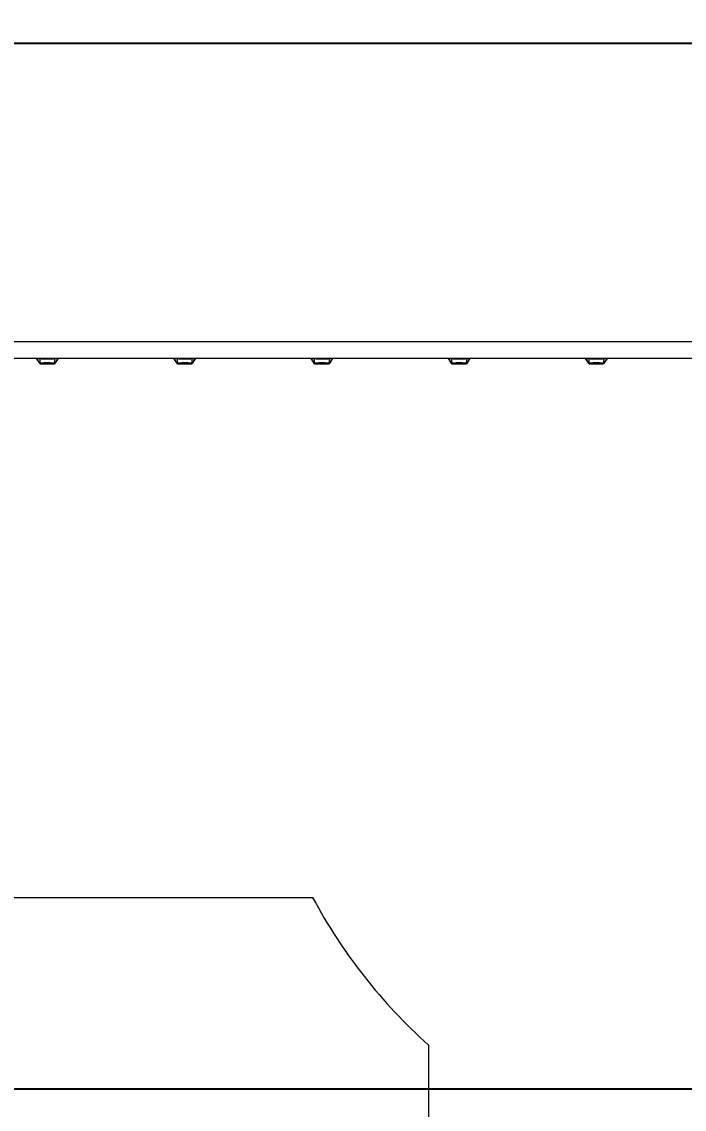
# Model space of a CAD drawing. Extents: x -5389 to 3365, y -5046 to 3378.
# Drawn here: x -2431 to -597, y -2503 to 509 of the extents above; entities that cross this region are included whole.
import ezdxf

# ---------------------------------------------------------------- set-up
doc = ezdxf.new("R2010")
doc.units = 0
doc.header["$LTSCALE"] = 5
doc.header["$PDMODE"] = 33
doc.header["$PDSIZE"] = 20
doc.layers.get('Defpoints').update_dxf_attribs({"linetype": 'CONTINUOUS'})
for name, color, linetype in [('Lg_area', 4, 'CONTINUOUS'), ('Lg_dim', 7, 'CONTINUOUS'), ('Lg_prod', 40, 'CONTINUOUS')]:
    doc.layers.add(name, color=color, linetype=linetype)
doc.styles.add('LG1', font='arial.ttf', dxfattribs={"height": 185})
doc.styles.get("Standard").update_dxf_attribs({"font": 'SIMPLEX'})
doc.dimstyles.new('LG_DIM', dxfattribs={"dimtxt": 2.5, "dimasz": 2.5, "dimexe": 1.25, "dimexo": 0.625, "dimtad": 1, "dimdec": 4, "dimdsep": 46, "dimlunit": 6, "dimtxsty": 'STANDARD', "dimcen": 2.5, "dimadec": 0, "dimazin": 0, "dimtfac": 1, "dimtdec": 4, "dimtmove": 0, "dimatfit": 3, "dimfxl": 1, "dimtolj": 1, "dimtzin": 0, "dimarcsym": 0})

# ---------------------------------------------------------------- blocks, each defined once
blk = doc.blocks.new('*D5')
at = {"layer": 'Defpoints', "color": 0, "transparency": 16777216}
for p in [(-4252.5, -415.2), (2090.5, -400), (-4252.5, -4924.6)]:
    blk.add_point(p, dxfattribs=at)
at = {"layer": 'Lg_dim', "color": 0, "lineweight": -2, "transparency": 16777216}
for p, q in [((-4252.5, -416.2), (-4252.5, -4974.6)), ((2090.5, -401), (2090.5, -4974.6)), ((-4132.5, -4924.6), (-1540.5, -4924.6)), ((1970.5, -4924.6), (-887.7, -4924.6))]:
    blk.add_line(p, q, dxfattribs=at)
at = {"layer": 'Lg_dim', "color": 0, "transparency": 16777216}
for points in [[(-4132.5, -4904.6), (-4132.5, -4944.6), (-4252.5, -4924.6)], [(1970.5, -4904.6), (1970.5, -4944.6), (2090.5, -4924.6)]]:
    blk.add_solid(points, dxfattribs=at)
at = {"layer": 'Lg_dim', "color": 4, "transparency": 16777216, "insert": (-1214.1, -4924.6), "char_height": 185, "attachment_point": 5, "style": 'LG1'}
blk.add_mtext('\\A1;6340', dxfattribs=at)
blk = doc.blocks.new('*D6')
at = {"layer": 'Defpoints', "color": 0, "transparency": 16777216}
for p in [(-5109.2, 448.8), (-448.8, 448.8), (-286.8, -2447.3)]:
    blk.add_point(p, dxfattribs=at)
at = {"layer": 'Lg_dim', "color": 0, "lineweight": -2, "transparency": 16777216}
for p, q in [((-449.8, 448.8), (-5159.2, 448.8)), ((-5109.2, 328.8), (-5109.2, -854.8)), ((-5109.2, -2327.3), (-5109.2, -1143.7)), ((-287.8, -2447.3), (-5159.2, -2447.3))]:
    blk.add_line(p, q, dxfattribs=at)
at = {"layer": 'Lg_dim', "color": 0, "transparency": 16777216}
for points in [[(-5129.2, 328.8), (-5089.2, 328.8), (-5109.2, 448.8)], [(-5129.2, -2327.3), (-5089.2, -2327.3), (-5109.2, -2447.3)]]:
    blk.add_solid(points, dxfattribs=at)
at = {"layer": 'Lg_dim', "color": 4, "transparency": 16777216, "insert": (-5109.2, -999.3), "char_height": 185, "attachment_point": 5, "style": 'LG1'}
blk.add_mtext('\\A1;2900', dxfattribs=at)
blk = doc.blocks.new('*D7')
at = {"layer": 'Defpoints', "color": 0, "transparency": 16777216}
for p in [(1178.9, 2224.3), (1178.9, 305), (-2849.3, -381)]:
    blk.add_point(p, dxfattribs=at)
at = {"layer": 'Lg_dim', "color": 0, "lineweight": -2, "transparency": 16777216}
for p, q in [((-2849.3, -380), (-2849.3, 2274.3)), ((1178.9, 306), (1178.9, 2274.3)), ((-2729.3, 2224.3), (-1164.8, 2224.3)), ((1058.9, 2224.3), (-505.6, 2224.3))]:
    blk.add_line(p, q, dxfattribs=at)
at = {"layer": 'Lg_dim', "color": 0, "transparency": 16777216}
for points in [[(-2729.3, 2244.3), (-2729.3, 2204.3), (-2849.3, 2224.3)], [(1058.9, 2244.3), (1058.9, 2204.3), (1178.9, 2224.3)]]:
    blk.add_solid(points, dxfattribs=at)
at = {"layer": 'Lg_dim', "color": 4, "transparency": 16777216, "insert": (-835.2, 2224.3), "char_height": 185, "attachment_point": 5, "style": 'LG1'}
blk.add_mtext('\\A1;4030', dxfattribs=at)

msp = doc.modelspace()

# ---------------------------------------------------------------- linework, layer by layer
at = {"layer": 'Lg_area', "linetype": 'Continuous', "lineweight": 0}
for p, q in [((-2751.5, -1916.2), (-1625.4, -1916.2)), ((-1304.8, -2325), (-1304.8, -3330.4))]:
    msp.add_line(p, q, dxfattribs=at)
msp.add_arc((-302.7, -1209.1), 1499.9, 208.1265, 228.0742, dxfattribs=at)
at = {"layer": 'Lg_prod', "linetype": 'Continuous', "lineweight": 0}
for p, q in [((-448, -377.5), (-2752, -377.5)), ((-2752, -422.5), (-448, -422.5)), ((-2389.8, -423), (-2390.1, -422.5)), ((-2380, -438), (-2389.8, -423)), ((-2389.7, -423.1), (-2389.8, -423)), ((-2389.8, -423), (-2330.2, -423)), ((-2380, -437.5), (-2389.7, -423.1)), ((-2380, -423.3), (-2389.7, -423.1)), ((-2380, -437.5), (-2380, -423.3)), ((-2379.6, -423.4), (-2380, -423.3)), ((-2379.6, -437.1), (-2380, -437.5)), ((-2380, -438), (-2380, -437.5)), ((-2380, -437.5), (-2380, -437.5)), ((-2380, -438), (-2340, -438)), ((-2340, -423.3), (-2340.4, -423.4)), ((-2340.4, -437.1), (-2340, -437.5)), ((-2330.2, -423), (-2340, -438)), ((-2330.3, -423.1), (-2340, -437.5)), ((-2330.3, -423.1), (-2340, -423.3)), ((-2340, -423.3), (-2340, -437.5)), ((-2340, -437.5), (-2340, -437.5)), ((-2340, -437.5), (-2340, -438)), ((-2330.2, -423), (-2330.3, -423.1)), ((-2329.9, -422.5), (-2330.2, -423)), ((-2009.8, -423), (-2010.1, -422.5)), ((-2000, -438), (-2009.8, -423)), ((-2009.7, -423.1), (-2009.8, -423)), ((-2009.8, -423), (-1950.2, -423)), ((-2000, -437.5), (-2009.7, -423.1)), ((-2000, -423.3), (-2009.7, -423.1)), ((-2000, -437.5), (-2000, -423.3)), ((-1999.6, -423.4), (-2000, -423.3)), ((-1999.6, -437.1), (-2000, -437.5)), ((-2000, -438), (-2000, -437.5)), ((-2000, -437.5), (-2000, -437.5)), ((-2000, -438), (-1960, -438)), ((-1960, -423.3), (-1960.4, -423.4)), ((-1960.4, -437.1), (-1960, -437.5)), ((-1950.2, -423), (-1960, -438)), ((-1950.3, -423.1), (-1960, -437.5)), ((-1950.3, -423.1), (-1960, -423.3)), ((-1960, -423.3), (-1960, -437.5)), ((-1960, -437.5), (-1960, -437.5)), ((-1960, -437.5), (-1960, -438)), ((-1950.2, -423), (-1950.3, -423.1)), ((-1949.9, -422.5), (-1950.2, -423)), ((-1629.8, -423), (-1630.1, -422.5)), ((-1620, -438), (-1629.8, -423)), ((-1629.7, -423.1), (-1629.8, -423)), ((-1629.8, -423), (-1570.2, -423)), ((-1620, -437.5), (-1629.7, -423.1)), ((-1620, -423.3), (-1629.7, -423.1)), ((-1620, -437.5), (-1620, -423.3)), ((-1619.6, -423.4), (-1620, -423.3)), ((-1619.6, -437.1), (-1620, -437.5)), ((-1620, -438), (-1620, -437.5)), ((-1620, -437.5), (-1620, -437.5)), ((-1620, -438), (-1580, -438)), ((-1580, -423.3), (-1580.4, -423.4)), ((-1580.4, -437.1), (-1580, -437.5)), ((-1570.2, -423), (-1580, -438)), ((-1570.3, -423.1), (-1580, -437.5)), ((-1570.3, -423.1), (-1580, -423.3)), ((-1580, -423.3), (-1580, -437.5)), ((-1580, -437.5), (-1580, -437.5)), ((-1580, -437.5), (-1580, -438)), ((-1570.2, -423), (-1570.3, -423.1)), ((-1569.9, -422.5), (-1570.2, -423)), ((-1249.8, -423), (-1250.1, -422.5)), ((-1240, -438), (-1249.8, -423)), ((-1249.7, -423.1), (-1249.8, -423)), ((-1249.8, -423), (-1190.2, -423)), ((-1240, -437.5), (-1249.7, -423.1)), ((-1240, -423.3), (-1249.7, -423.1)), ((-1240, -437.5), (-1240, -423.3)), ((-1239.6, -423.4), (-1240, -423.3)), ((-1239.6, -437.1), (-1240, -437.5)), ((-1240, -438), (-1240, -437.5)), ((-1240, -437.5), (-1240, -437.5)), ((-1240, -438), (-1200, -438)), ((-1200, -423.3), (-1200.4, -423.4)), ((-1200.4, -437.1), (-1200, -437.5)), ((-1190.2, -423), (-1200, -438)), ((-1190.3, -423.1), (-1200, -437.5)), ((-1190.3, -423.1), (-1200, -423.3)), ((-1200, -423.3), (-1200, -437.5)), ((-1200, -437.5), (-1200, -437.5)), ((-1200, -437.5), (-1200, -438)), ((-1190.2, -423), (-1190.3, -423.1)), ((-1189.9, -422.5), (-1190.2, -423)), ((-869.8, -423), (-870.1, -422.5)), ((-860, -438), (-869.8, -423)), ((-869.7, -423.1), (-869.8, -423)), ((-869.8, -423), (-810.2, -423)), ((-860, -437.5), (-869.7, -423.1)), ((-860, -423.3), (-869.7, -423.1)), ((-860, -437.5), (-860, -423.3)), ((-859.6, -423.4), (-860, -423.3)), ((-859.6, -437.1), (-860, -437.5)), ((-860, -438), (-860, -437.5)), ((-860, -437.5), (-860, -437.5)), ((-860, -438), (-820, -438)), ((-820, -423.3), (-820.4, -423.4)), ((-820.4, -437.1), (-820, -437.5)), ((-810.2, -423), (-820, -438)), ((-810.3, -423.1), (-820, -437.5)), ((-810.3, -423.1), (-820, -423.3)), ((-820, -423.3), (-820, -437.5)), ((-820, -437.5), (-820, -437.5)), ((-820, -437.5), (-820, -438)), ((-810.2, -423), (-810.3, -423.1)), ((-809.9, -422.5), (-810.2, -423))]:
    msp.add_line(p, q, dxfattribs=at)
for centre, radius, start, end in [((-2360, -407), 16, 255.7791, 270), ((-2360, -407), 15.5, 269.27, 270), ((-2360, -407), 15.5, 270, 270.73), ((-2360, -407), 16, 270, 284.2209), ((-1980, -407), 16, 255.7791, 270), ((-1980, -407), 15.5, 269.27, 270), ((-1980, -407), 15.5, 270, 270.73), ((-1980, -407), 16, 270, 284.2209), ((-1600, -407), 16, 255.7791, 270), ((-1600, -407), 15.5, 269.27, 270), ((-1600, -407), 15.5, 270, 270.73), ((-1600, -407), 16, 270, 284.2209), ((-1220, -407), 16, 255.7791, 270), ((-1220, -407), 15.5, 269.27, 270), ((-1220, -407), 15.5, 270, 270.73), ((-1220, -407), 16, 270, 284.2209), ((-840, -407), 16, 255.7791, 270), ((-840, -407), 15.5, 269.27, 270), ((-840, -407), 15.5, 270, 270.73), ((-840, -407), 16, 270, 284.2209)]:
    msp.add_arc(centre, radius, start, end, dxfattribs=at)
for points, knots in [([(-2379.6, -423.4), (-2379.5, -423.5), (-2379.3, -423.5), (-2378.8, -423.6), (-2378.5, -423.6), (-2377.8, -423.7), (-2377.3, -423.7), (-2376.4, -423.8), (-2375.8, -423.9), (-2374.5, -423.9), (-2373.8, -424), (-2372.5, -424), (-2372.1, -424), (-2371.1, -424.1), (-2370.6, -424.1), (-2369.4, -424.1), (-2368.8, -424.1), (-2367.8, -424.1), (-2367.4, -424.2), (-2366.7, -424.2), (-2366.3, -424.2), (-2365.4, -424.2), (-2365, -424.2), (-2364.1, -424.2), (-2363.6, -424.2), (-2362.7, -424.2), (-2362.1, -424.2), (-2361.3, -424.2), (-2361.1, -424.2), (-2360.5, -424.2), (-2360.3, -424.2), (-2360, -424.2)], [0.01047501, 0.01047501, 0.01047501, 0.01047501, 0.01693541, 0.01693541, 0.02339581, 0.02339581, 0.02985621, 0.02985621, 0.03631661, 0.03631661, 0.04277702, 0.04277702, 0.04600722, 0.04600722, 0.04923742, 0.04923742, 0.05246762, 0.05246762, 0.05408272, 0.05408272, 0.05569782, 0.05569782, 0.05731292, 0.05731292, 0.05892802, 0.05892802, 0.06054312, 0.06054312, 0.06135067, 0.06135067, 0.06215822, 0.06215822, 0.06215822, 0.06215822]), ([(-2360, -435.6), (-2360.5, -435.6), (-2361.1, -435.6), (-2361.9, -435.6), (-2362.1, -435.6), (-2362.7, -435.6), (-2362.9, -435.6), (-2363.6, -435.6), (-2364.1, -435.6), (-2364.8, -435.6), (-2365, -435.6), (-2365.5, -435.6), (-2365.7, -435.6), (-2366.7, -435.7), (-2367.4, -435.7), (-2368.5, -435.7), (-2368.8, -435.8), (-2369.4, -435.8), (-2369.7, -435.8), (-2370.6, -435.8), (-2371.1, -435.9), (-2372.1, -435.9), (-2372.5, -436), (-2373.4, -436), (-2373.8, -436.1), (-2374.5, -436.2), (-2374.8, -436.2), (-2375.8, -436.3), (-2376.4, -436.4), (-2377.3, -436.5), (-2377.8, -436.6), (-2378.8, -436.8), (-2379.3, -437), (-2379.6, -437.1)], [0.06175443, 0.06175443, 0.06175443, 0.06175443, 0.06334678, 0.06334678, 0.06414295, 0.06414295, 0.06493913, 0.06493913, 0.06653147, 0.06653147, 0.06732765, 0.06732765, 0.06812382, 0.06812382, 0.07130852, 0.07130852, 0.07290086, 0.07290086, 0.07449321, 0.07449321, 0.0776779, 0.0776779, 0.0808626, 0.0808626, 0.08404729, 0.08404729, 0.08723199, 0.08723199, 0.09360138, 0.09360138, 0.09997077, 0.09997077, 0.11270954, 0.11270954, 0.11270954, 0.11270954]), ([(-2360, -424.2), (-2359.7, -424.2), (-2359.5, -424.2), (-2358.9, -424.2), (-2358.6, -424.2), (-2357.8, -424.2), (-2357.3, -424.2), (-2356.6, -424.2), (-2356.3, -424.2), (-2355.9, -424.2), (-2355.6, -424.2), (-2354.9, -424.2), (-2354.5, -424.2), (-2353.7, -424.2), (-2353.3, -424.2), (-2352.5, -424.2), (-2352.2, -424.1), (-2351.2, -424.1), (-2350.5, -424.1), (-2349.4, -424.1), (-2348.9, -424.1), (-2347.9, -424), (-2347.4, -424), (-2346.2, -424), (-2345.4, -423.9), (-2344.2, -423.9), (-2343.6, -423.8), (-2342.9, -423.8), (-2342.7, -423.7), (-2342.2, -423.7), (-2342.1, -423.7), (-2341.2, -423.6), (-2340.7, -423.5), (-2340.4, -423.4)], [0.06215822, 0.06215822, 0.06215822, 0.06215822, 0.0629713, 0.0629713, 0.06378437, 0.06378437, 0.06541052, 0.06541052, 0.0662236, 0.0662236, 0.06703667, 0.06703667, 0.06866282, 0.06866282, 0.07028897, 0.07028897, 0.07191512, 0.07191512, 0.07516742, 0.07516742, 0.07841972, 0.07841972, 0.08167202, 0.08167202, 0.08817662, 0.08817662, 0.09468122, 0.09468122, 0.09793352, 0.09793352, 0.10118582, 0.10118582, 0.11419502, 0.11419502, 0.11419502, 0.11419502]), ([(-2340.4, -437.1), (-2340.7, -437), (-2341.2, -436.8), (-2342.2, -436.6), (-2342.6, -436.5), (-2343.4, -436.4), (-2343.6, -436.4), (-2344.2, -436.3), (-2344.5, -436.3), (-2345.4, -436.2), (-2346.2, -436.1), (-2347.4, -436), (-2347.9, -435.9), (-2348.8, -435.9), (-2349.4, -435.8), (-2350.2, -435.8), (-2350.5, -435.8), (-2351.1, -435.8), (-2351.5, -435.7), (-2352.5, -435.7), (-2353.2, -435.7), (-2354.5, -435.6), (-2354.9, -435.6), (-2355.8, -435.6), (-2356.3, -435.6), (-2357.1, -435.6), (-2357.3, -435.6), (-2357.8, -435.6), (-2358.1, -435.6), (-2358.6, -435.6), (-2358.9, -435.6), (-2359.4, -435.6), (-2359.7, -435.6), (-2360, -435.6)], [0.01043898, 0.01043898, 0.01043898, 0.01043898, 0.02326784, 0.02326784, 0.02968227, 0.02968227, 0.03288949, 0.03288949, 0.03609671, 0.03609671, 0.04251114, 0.04251114, 0.04571835, 0.04571835, 0.04892557, 0.04892557, 0.05052918, 0.05052918, 0.05213278, 0.05213278, 0.05534, 0.05534, 0.05694361, 0.05694361, 0.05854722, 0.05854722, 0.05934902, 0.05934902, 0.06015082, 0.06015082, 0.06095263, 0.06095263, 0.06175443, 0.06175443, 0.06175443, 0.06175443]), ([(-1999.6, -423.4), (-1999.5, -423.5), (-1999.3, -423.5), (-1998.8, -423.6), (-1998.5, -423.6), (-1997.8, -423.7), (-1997.3, -423.7), (-1996.4, -423.8), (-1995.8, -423.9), (-1994.5, -423.9), (-1993.8, -424), (-1992.5, -424), (-1992.1, -424), (-1991.1, -424.1), (-1990.6, -424.1), (-1989.4, -424.1), (-1988.8, -424.1), (-1987.8, -424.1), (-1987.4, -424.2), (-1986.7, -424.2), (-1986.3, -424.2), (-1985.4, -424.2), (-1985, -424.2), (-1984.1, -424.2), (-1983.6, -424.2), (-1982.7, -424.2), (-1982.1, -424.2), (-1981.3, -424.2), (-1981.1, -424.2), (-1980.5, -424.2), (-1980.3, -424.2), (-1980, -424.2)], [0.01047501, 0.01047501, 0.01047501, 0.01047501, 0.01693541, 0.01693541, 0.02339581, 0.02339581, 0.02985621, 0.02985621, 0.03631661, 0.03631661, 0.04277702, 0.04277702, 0.04600722, 0.04600722, 0.04923742, 0.04923742, 0.05246762, 0.05246762, 0.05408272, 0.05408272, 0.05569782, 0.05569782, 0.05731292, 0.05731292, 0.05892802, 0.05892802, 0.06054312, 0.06054312, 0.06135067, 0.06135067, 0.06215822, 0.06215822, 0.06215822, 0.06215822]), ([(-1980, -435.6), (-1980.5, -435.6), (-1981.1, -435.6), (-1981.9, -435.6), (-1982.1, -435.6), (-1982.7, -435.6), (-1982.9, -435.6), (-1983.6, -435.6), (-1984.1, -435.6), (-1984.8, -435.6), (-1985, -435.6), (-1985.5, -435.6), (-1985.7, -435.6), (-1986.7, -435.7), (-1987.4, -435.7), (-1988.5, -435.7), (-1988.8, -435.8), (-1989.4, -435.8), (-1989.7, -435.8), (-1990.6, -435.8), (-1991.1, -435.9), (-1992.1, -435.9), (-1992.5, -436), (-1993.4, -436), (-1993.8, -436.1), (-1994.5, -436.2), (-1994.8, -436.2), (-1995.8, -436.3), (-1996.4, -436.4), (-1997.3, -436.5), (-1997.8, -436.6), (-1998.8, -436.8), (-1999.3, -437), (-1999.6, -437.1)], [0.06175443, 0.06175443, 0.06175443, 0.06175443, 0.06334678, 0.06334678, 0.06414295, 0.06414295, 0.06493913, 0.06493913, 0.06653147, 0.06653147, 0.06732765, 0.06732765, 0.06812382, 0.06812382, 0.07130852, 0.07130852, 0.07290086, 0.07290086, 0.07449321, 0.07449321, 0.0776779, 0.0776779, 0.0808626, 0.0808626, 0.08404729, 0.08404729, 0.08723199, 0.08723199, 0.09360138, 0.09360138, 0.09997077, 0.09997077, 0.11270954, 0.11270954, 0.11270954, 0.11270954]), ([(-1980, -424.2), (-1979.7, -424.2), (-1979.5, -424.2), (-1978.9, -424.2), (-1978.6, -424.2), (-1977.8, -424.2), (-1977.3, -424.2), (-1976.6, -424.2), (-1976.3, -424.2), (-1975.9, -424.2), (-1975.6, -424.2), (-1974.9, -424.2), (-1974.5, -424.2), (-1973.7, -424.2), (-1973.3, -424.2), (-1972.5, -424.2), (-1972.2, -424.1), (-1971.2, -424.1), (-1970.5, -424.1), (-1969.4, -424.1), (-1968.9, -424.1), (-1967.9, -424), (-1967.4, -424), (-1966.2, -424), (-1965.4, -423.9), (-1964.2, -423.9), (-1963.6, -423.8), (-1962.9, -423.8), (-1962.7, -423.7), (-1962.2, -423.7), (-1962.1, -423.7), (-1961.2, -423.6), (-1960.7, -423.5), (-1960.4, -423.4)], [0.06215822, 0.06215822, 0.06215822, 0.06215822, 0.0629713, 0.0629713, 0.06378437, 0.06378437, 0.06541052, 0.06541052, 0.0662236, 0.0662236, 0.06703667, 0.06703667, 0.06866282, 0.06866282, 0.07028897, 0.07028897, 0.07191512, 0.07191512, 0.07516742, 0.07516742, 0.07841972, 0.07841972, 0.08167202, 0.08167202, 0.08817662, 0.08817662, 0.09468122, 0.09468122, 0.09793352, 0.09793352, 0.10118582, 0.10118582, 0.11419502, 0.11419502, 0.11419502, 0.11419502]), ([(-1960.4, -437.1), (-1960.7, -437), (-1961.2, -436.8), (-1962.2, -436.6), (-1962.6, -436.5), (-1963.4, -436.4), (-1963.6, -436.4), (-1964.2, -436.3), (-1964.5, -436.3), (-1965.4, -436.2), (-1966.2, -436.1), (-1967.4, -436), (-1967.9, -435.9), (-1968.8, -435.9), (-1969.4, -435.8), (-1970.2, -435.8), (-1970.5, -435.8), (-1971.1, -435.8), (-1971.5, -435.7), (-1972.5, -435.7), (-1973.2, -435.7), (-1974.5, -435.6), (-1974.9, -435.6), (-1975.8, -435.6), (-1976.3, -435.6), (-1977.1, -435.6), (-1977.3, -435.6), (-1977.8, -435.6), (-1978.1, -435.6), (-1978.6, -435.6), (-1978.9, -435.6), (-1979.4, -435.6), (-1979.7, -435.6), (-1980, -435.6)], [0.01043898, 0.01043898, 0.01043898, 0.01043898, 0.02326784, 0.02326784, 0.02968227, 0.02968227, 0.03288949, 0.03288949, 0.03609671, 0.03609671, 0.04251114, 0.04251114, 0.04571835, 0.04571835, 0.04892557, 0.04892557, 0.05052918, 0.05052918, 0.05213278, 0.05213278, 0.05534, 0.05534, 0.05694361, 0.05694361, 0.05854722, 0.05854722, 0.05934902, 0.05934902, 0.06015082, 0.06015082, 0.06095263, 0.06095263, 0.06175443, 0.06175443, 0.06175443, 0.06175443]), ([(-1619.6, -423.4), (-1619.5, -423.5), (-1619.3, -423.5), (-1618.8, -423.6), (-1618.5, -423.6), (-1617.8, -423.7), (-1617.3, -423.7), (-1616.4, -423.8), (-1615.8, -423.9), (-1614.5, -423.9), (-1613.8, -424), (-1612.5, -424), (-1612.1, -424), (-1611.1, -424.1), (-1610.6, -424.1), (-1609.4, -424.1), (-1608.8, -424.1), (-1607.8, -424.1), (-1607.4, -424.2), (-1606.7, -424.2), (-1606.3, -424.2), (-1605.4, -424.2), (-1605, -424.2), (-1604.1, -424.2), (-1603.6, -424.2), (-1602.7, -424.2), (-1602.1, -424.2), (-1601.3, -424.2), (-1601.1, -424.2), (-1600.5, -424.2), (-1600.3, -424.2), (-1600, -424.2)], [0.01047501, 0.01047501, 0.01047501, 0.01047501, 0.01693541, 0.01693541, 0.02339581, 0.02339581, 0.02985621, 0.02985621, 0.03631661, 0.03631661, 0.04277702, 0.04277702, 0.04600722, 0.04600722, 0.04923742, 0.04923742, 0.05246762, 0.05246762, 0.05408272, 0.05408272, 0.05569782, 0.05569782, 0.05731292, 0.05731292, 0.05892802, 0.05892802, 0.06054312, 0.06054312, 0.06135067, 0.06135067, 0.06215822, 0.06215822, 0.06215822, 0.06215822]), ([(-1600, -435.6), (-1600.5, -435.6), (-1601.1, -435.6), (-1601.9, -435.6), (-1602.1, -435.6), (-1602.7, -435.6), (-1602.9, -435.6), (-1603.6, -435.6), (-1604.1, -435.6), (-1604.8, -435.6), (-1605, -435.6), (-1605.5, -435.6), (-1605.7, -435.6), (-1606.7, -435.7), (-1607.4, -435.7), (-1608.5, -435.7), (-1608.8, -435.8), (-1609.4, -435.8), (-1609.7, -435.8), (-1610.6, -435.8), (-1611.1, -435.9), (-1612.1, -435.9), (-1612.5, -436), (-1613.4, -436), (-1613.8, -436.1), (-1614.5, -436.2), (-1614.8, -436.2), (-1615.8, -436.3), (-1616.4, -436.4), (-1617.3, -436.5), (-1617.8, -436.6), (-1618.8, -436.8), (-1619.3, -437), (-1619.6, -437.1)], [0.06175443, 0.06175443, 0.06175443, 0.06175443, 0.06334678, 0.06334678, 0.06414295, 0.06414295, 0.06493913, 0.06493913, 0.06653147, 0.06653147, 0.06732765, 0.06732765, 0.06812382, 0.06812382, 0.07130852, 0.07130852, 0.07290086, 0.07290086, 0.07449321, 0.07449321, 0.0776779, 0.0776779, 0.0808626, 0.0808626, 0.08404729, 0.08404729, 0.08723199, 0.08723199, 0.09360138, 0.09360138, 0.09997077, 0.09997077, 0.11270954, 0.11270954, 0.11270954, 0.11270954]), ([(-1600, -424.2), (-1599.7, -424.2), (-1599.5, -424.2), (-1598.9, -424.2), (-1598.6, -424.2), (-1597.8, -424.2), (-1597.3, -424.2), (-1596.6, -424.2), (-1596.3, -424.2), (-1595.9, -424.2), (-1595.6, -424.2), (-1594.9, -424.2), (-1594.5, -424.2), (-1593.7, -424.2), (-1593.3, -424.2), (-1592.5, -424.2), (-1592.2, -424.1), (-1591.2, -424.1), (-1590.5, -424.1), (-1589.4, -424.1), (-1588.9, -424.1), (-1587.9, -424), (-1587.4, -424), (-1586.2, -424), (-1585.4, -423.9), (-1584.2, -423.9), (-1583.6, -423.8), (-1582.9, -423.8), (-1582.7, -423.7), (-1582.2, -423.7), (-1582.1, -423.7), (-1581.2, -423.6), (-1580.7, -423.5), (-1580.4, -423.4)], [0.06215822, 0.06215822, 0.06215822, 0.06215822, 0.0629713, 0.0629713, 0.06378437, 0.06378437, 0.06541052, 0.06541052, 0.0662236, 0.0662236, 0.06703667, 0.06703667, 0.06866282, 0.06866282, 0.07028897, 0.07028897, 0.07191512, 0.07191512, 0.07516742, 0.07516742, 0.07841972, 0.07841972, 0.08167202, 0.08167202, 0.08817662, 0.08817662, 0.09468122, 0.09468122, 0.09793352, 0.09793352, 0.10118582, 0.10118582, 0.11419502, 0.11419502, 0.11419502, 0.11419502]), ([(-1580.4, -437.1), (-1580.7, -437), (-1581.2, -436.8), (-1582.2, -436.6), (-1582.6, -436.5), (-1583.4, -436.4), (-1583.6, -436.4), (-1584.2, -436.3), (-1584.5, -436.3), (-1585.4, -436.2), (-1586.2, -436.1), (-1587.4, -436), (-1587.9, -435.9), (-1588.8, -435.9), (-1589.4, -435.8), (-1590.2, -435.8), (-1590.5, -435.8), (-1591.1, -435.8), (-1591.5, -435.7), (-1592.5, -435.7), (-1593.2, -435.7), (-1594.5, -435.6), (-1594.9, -435.6), (-1595.8, -435.6), (-1596.3, -435.6), (-1597.1, -435.6), (-1597.3, -435.6), (-1597.8, -435.6), (-1598.1, -435.6), (-1598.6, -435.6), (-1598.9, -435.6), (-1599.4, -435.6), (-1599.7, -435.6), (-1600, -435.6)], [0.01043898, 0.01043898, 0.01043898, 0.01043898, 0.02326784, 0.02326784, 0.02968227, 0.02968227, 0.03288949, 0.03288949, 0.03609671, 0.03609671, 0.04251114, 0.04251114, 0.04571835, 0.04571835, 0.04892557, 0.04892557, 0.05052918, 0.05052918, 0.05213278, 0.05213278, 0.05534, 0.05534, 0.05694361, 0.05694361, 0.05854722, 0.05854722, 0.05934902, 0.05934902, 0.06015082, 0.06015082, 0.06095263, 0.06095263, 0.06175443, 0.06175443, 0.06175443, 0.06175443]), ([(-1239.6, -423.4), (-1239.5, -423.5), (-1239.3, -423.5), (-1238.8, -423.6), (-1238.5, -423.6), (-1237.8, -423.7), (-1237.3, -423.7), (-1236.4, -423.8), (-1235.8, -423.9), (-1234.5, -423.9), (-1233.8, -424), (-1232.5, -424), (-1232.1, -424), (-1231.1, -424.1), (-1230.6, -424.1), (-1229.4, -424.1), (-1228.8, -424.1), (-1227.8, -424.1), (-1227.4, -424.2), (-1226.7, -424.2), (-1226.3, -424.2), (-1225.4, -424.2), (-1225, -424.2), (-1224.1, -424.2), (-1223.6, -424.2), (-1222.7, -424.2), (-1222.1, -424.2), (-1221.3, -424.2), (-1221.1, -424.2), (-1220.5, -424.2), (-1220.3, -424.2), (-1220, -424.2)], [0.01047501, 0.01047501, 0.01047501, 0.01047501, 0.01693541, 0.01693541, 0.02339581, 0.02339581, 0.02985621, 0.02985621, 0.03631661, 0.03631661, 0.04277702, 0.04277702, 0.04600722, 0.04600722, 0.04923742, 0.04923742, 0.05246762, 0.05246762, 0.05408272, 0.05408272, 0.05569782, 0.05569782, 0.05731292, 0.05731292, 0.05892802, 0.05892802, 0.06054312, 0.06054312, 0.06135067, 0.06135067, 0.06215822, 0.06215822, 0.06215822, 0.06215822]), ([(-1220, -435.6), (-1220.5, -435.6), (-1221.1, -435.6), (-1221.9, -435.6), (-1222.1, -435.6), (-1222.7, -435.6), (-1222.9, -435.6), (-1223.6, -435.6), (-1224.1, -435.6), (-1224.8, -435.6), (-1225, -435.6), (-1225.5, -435.6), (-1225.7, -435.6), (-1226.7, -435.7), (-1227.4, -435.7), (-1228.5, -435.7), (-1228.8, -435.8), (-1229.4, -435.8), (-1229.7, -435.8), (-1230.6, -435.8), (-1231.1, -435.9), (-1232.1, -435.9), (-1232.5, -436), (-1233.4, -436), (-1233.8, -436.1), (-1234.5, -436.2), (-1234.8, -436.2), (-1235.8, -436.3), (-1236.4, -436.4), (-1237.3, -436.5), (-1237.8, -436.6), (-1238.8, -436.8), (-1239.3, -437), (-1239.6, -437.1)], [0.06175443, 0.06175443, 0.06175443, 0.06175443, 0.06334678, 0.06334678, 0.06414295, 0.06414295, 0.06493913, 0.06493913, 0.06653147, 0.06653147, 0.06732765, 0.06732765, 0.06812382, 0.06812382, 0.07130852, 0.07130852, 0.07290086, 0.07290086, 0.07449321, 0.07449321, 0.0776779, 0.0776779, 0.0808626, 0.0808626, 0.08404729, 0.08404729, 0.08723199, 0.08723199, 0.09360138, 0.09360138, 0.09997077, 0.09997077, 0.11270954, 0.11270954, 0.11270954, 0.11270954]), ([(-1220, -424.2), (-1219.7, -424.2), (-1219.5, -424.2), (-1218.9, -424.2), (-1218.6, -424.2), (-1217.8, -424.2), (-1217.3, -424.2), (-1216.6, -424.2), (-1216.3, -424.2), (-1215.9, -424.2), (-1215.6, -424.2), (-1214.9, -424.2), (-1214.5, -424.2), (-1213.7, -424.2), (-1213.3, -424.2), (-1212.5, -424.2), (-1212.2, -424.1), (-1211.2, -424.1), (-1210.5, -424.1), (-1209.4, -424.1), (-1208.9, -424.1), (-1207.9, -424), (-1207.4, -424), (-1206.2, -424), (-1205.4, -423.9), (-1204.2, -423.9), (-1203.6, -423.8), (-1202.9, -423.8), (-1202.7, -423.7), (-1202.2, -423.7), (-1202.1, -423.7), (-1201.2, -423.6), (-1200.7, -423.5), (-1200.4, -423.4)], [0.06215822, 0.06215822, 0.06215822, 0.06215822, 0.0629713, 0.0629713, 0.06378437, 0.06378437, 0.06541052, 0.06541052, 0.0662236, 0.0662236, 0.06703667, 0.06703667, 0.06866282, 0.06866282, 0.07028897, 0.07028897, 0.07191512, 0.07191512, 0.07516742, 0.07516742, 0.07841972, 0.07841972, 0.08167202, 0.08167202, 0.08817662, 0.08817662, 0.09468122, 0.09468122, 0.09793352, 0.09793352, 0.10118582, 0.10118582, 0.11419502, 0.11419502, 0.11419502, 0.11419502]), ([(-1200.4, -437.1), (-1200.7, -437), (-1201.2, -436.8), (-1202.2, -436.6), (-1202.6, -436.5), (-1203.4, -436.4), (-1203.6, -436.4), (-1204.2, -436.3), (-1204.5, -436.3), (-1205.4, -436.2), (-1206.2, -436.1), (-1207.4, -436), (-1207.9, -435.9), (-1208.8, -435.9), (-1209.4, -435.8), (-1210.2, -435.8), (-1210.5, -435.8), (-1211.1, -435.8), (-1211.5, -435.7), (-1212.5, -435.7), (-1213.2, -435.7), (-1214.5, -435.6), (-1214.9, -435.6), (-1215.8, -435.6), (-1216.3, -435.6), (-1217.1, -435.6), (-1217.3, -435.6), (-1217.8, -435.6), (-1218.1, -435.6), (-1218.6, -435.6), (-1218.9, -435.6), (-1219.4, -435.6), (-1219.7, -435.6), (-1220, -435.6)], [0.01043898, 0.01043898, 0.01043898, 0.01043898, 0.02326784, 0.02326784, 0.02968227, 0.02968227, 0.03288949, 0.03288949, 0.03609671, 0.03609671, 0.04251114, 0.04251114, 0.04571835, 0.04571835, 0.04892557, 0.04892557, 0.05052918, 0.05052918, 0.05213278, 0.05213278, 0.05534, 0.05534, 0.05694361, 0.05694361, 0.05854722, 0.05854722, 0.05934902, 0.05934902, 0.06015082, 0.06015082, 0.06095263, 0.06095263, 0.06175443, 0.06175443, 0.06175443, 0.06175443]), ([(-859.6, -423.4), (-859.5, -423.5), (-859.3, -423.5), (-858.8, -423.6), (-858.5, -423.6), (-857.8, -423.7), (-857.3, -423.7), (-856.4, -423.8), (-855.8, -423.9), (-854.5, -423.9), (-853.8, -424), (-852.5, -424), (-852.1, -424), (-851.1, -424.1), (-850.6, -424.1), (-849.4, -424.1), (-848.8, -424.1), (-847.8, -424.1), (-847.4, -424.2), (-846.7, -424.2), (-846.3, -424.2), (-845.4, -424.2), (-845, -424.2), (-844.1, -424.2), (-843.6, -424.2), (-842.7, -424.2), (-842.1, -424.2), (-841.3, -424.2), (-841.1, -424.2), (-840.5, -424.2), (-840.3, -424.2), (-840, -424.2)], [0.01047501, 0.01047501, 0.01047501, 0.01047501, 0.01693541, 0.01693541, 0.02339581, 0.02339581, 0.02985621, 0.02985621, 0.03631661, 0.03631661, 0.04277702, 0.04277702, 0.04600722, 0.04600722, 0.04923742, 0.04923742, 0.05246762, 0.05246762, 0.05408272, 0.05408272, 0.05569782, 0.05569782, 0.05731292, 0.05731292, 0.05892802, 0.05892802, 0.06054312, 0.06054312, 0.06135067, 0.06135067, 0.06215822, 0.06215822, 0.06215822, 0.06215822]), ([(-840, -435.6), (-840.5, -435.6), (-841.1, -435.6), (-841.9, -435.6), (-842.1, -435.6), (-842.7, -435.6), (-842.9, -435.6), (-843.6, -435.6), (-844.1, -435.6), (-844.8, -435.6), (-845, -435.6), (-845.5, -435.6), (-845.7, -435.6), (-846.7, -435.7), (-847.4, -435.7), (-848.5, -435.7), (-848.8, -435.8), (-849.4, -435.8), (-849.7, -435.8), (-850.6, -435.8), (-851.1, -435.9), (-852.1, -435.9), (-852.5, -436), (-853.4, -436), (-853.8, -436.1), (-854.5, -436.2), (-854.8, -436.2), (-855.8, -436.3), (-856.4, -436.4), (-857.3, -436.5), (-857.8, -436.6), (-858.8, -436.8), (-859.3, -437), (-859.6, -437.1)], [0.06175443, 0.06175443, 0.06175443, 0.06175443, 0.06334678, 0.06334678, 0.06414295, 0.06414295, 0.06493913, 0.06493913, 0.06653147, 0.06653147, 0.06732765, 0.06732765, 0.06812382, 0.06812382, 0.07130852, 0.07130852, 0.07290086, 0.07290086, 0.07449321, 0.07449321, 0.0776779, 0.0776779, 0.0808626, 0.0808626, 0.08404729, 0.08404729, 0.08723199, 0.08723199, 0.09360138, 0.09360138, 0.09997077, 0.09997077, 0.11270954, 0.11270954, 0.11270954, 0.11270954]), ([(-840, -424.2), (-839.7, -424.2), (-839.5, -424.2), (-838.9, -424.2), (-838.6, -424.2), (-837.8, -424.2), (-837.3, -424.2), (-836.6, -424.2), (-836.3, -424.2), (-835.9, -424.2), (-835.6, -424.2), (-834.9, -424.2), (-834.5, -424.2), (-833.7, -424.2), (-833.3, -424.2), (-832.5, -424.2), (-832.2, -424.1), (-831.2, -424.1), (-830.5, -424.1), (-829.4, -424.1), (-828.9, -424.1), (-827.9, -424), (-827.4, -424), (-826.2, -424), (-825.4, -423.9), (-824.2, -423.9), (-823.6, -423.8), (-822.9, -423.8), (-822.7, -423.7), (-822.2, -423.7), (-822.1, -423.7), (-821.2, -423.6), (-820.7, -423.5), (-820.4, -423.4)], [0.06215822, 0.06215822, 0.06215822, 0.06215822, 0.0629713, 0.0629713, 0.06378437, 0.06378437, 0.06541052, 0.06541052, 0.0662236, 0.0662236, 0.06703667, 0.06703667, 0.06866282, 0.06866282, 0.07028897, 0.07028897, 0.07191512, 0.07191512, 0.07516742, 0.07516742, 0.07841972, 0.07841972, 0.08167202, 0.08167202, 0.08817662, 0.08817662, 0.09468122, 0.09468122, 0.09793352, 0.09793352, 0.10118582, 0.10118582, 0.11419502, 0.11419502, 0.11419502, 0.11419502]), ([(-820.4, -437.1), (-820.7, -437), (-821.2, -436.8), (-822.2, -436.6), (-822.6, -436.5), (-823.4, -436.4), (-823.6, -436.4), (-824.2, -436.3), (-824.5, -436.3), (-825.4, -436.2), (-826.2, -436.1), (-827.4, -436), (-827.9, -435.9), (-828.8, -435.9), (-829.4, -435.8), (-830.2, -435.8), (-830.5, -435.8), (-831.1, -435.8), (-831.5, -435.7), (-832.5, -435.7), (-833.2, -435.7), (-834.5, -435.6), (-834.9, -435.6), (-835.8, -435.6), (-836.3, -435.6), (-837.1, -435.6), (-837.3, -435.6), (-837.8, -435.6), (-838.1, -435.6), (-838.6, -435.6), (-838.9, -435.6), (-839.4, -435.6), (-839.7, -435.6), (-840, -435.6)], [0.01043898, 0.01043898, 0.01043898, 0.01043898, 0.02326784, 0.02326784, 0.02968227, 0.02968227, 0.03288949, 0.03288949, 0.03609671, 0.03609671, 0.04251114, 0.04251114, 0.04571835, 0.04571835, 0.04892557, 0.04892557, 0.05052918, 0.05052918, 0.05213278, 0.05213278, 0.05534, 0.05534, 0.05694361, 0.05694361, 0.05854722, 0.05854722, 0.05934902, 0.05934902, 0.06015082, 0.06015082, 0.06095263, 0.06095263, 0.06175443, 0.06175443, 0.06175443, 0.06175443])]:
    msp.add_open_spline(points, degree=3, knots=knots, dxfattribs=at)

# ---------------------------------------------------------------- dimensions: what is measured, and where the dimension line sits
at = {"layer": 'Lg_dim'}
dim = msp.add_linear_dim(base=(1178.9, 2224.3), p1=(-2849.3, -381), p2=(1178.9, 305), dimstyle='LG_DIM', override={"dimtxt": 185, "dimasz": 120, "dimexe": 50, "dimexo": 1, "dimgap": 50, "dimtad": 0, "dimtih": 1, "dimtoh": 1, "dimdec": 0, "dimrnd": 10, "dimlunit": 2, "dimtxsty": 'LG1', "dimclrt": 4, "dimadec": 4, "dimtdec": 0}, dxfattribs=at)
dim.commit()
dim.dimension.update_dxf_attribs({"geometry": '*D7', "text_midpoint": (-835.2, 2224.3)})
dim = msp.add_linear_dim(base=(-5109.2, 448.8), p1=(-286.8, -2447.3), p2=(-448.8, 448.8), angle=90, dimstyle='LG_DIM', override={"dimtxt": 185, "dimasz": 120, "dimexe": 50, "dimexo": 1, "dimgap": 50, "dimtad": 0, "dimtih": 1, "dimtoh": 1, "dimdec": 0, "dimrnd": 10, "dimlunit": 2, "dimtxsty": 'LG1', "dimclrt": 4, "dimadec": 4, "dimtdec": 0}, dxfattribs=at)
dim.commit()
dim.dimension.update_dxf_attribs({"geometry": '*D6', "text_midpoint": (-5109.2, -999.3)})
dim = msp.add_linear_dim(base=(-4252.5, -4924.6), p1=(2090.5, -400), p2=(-4252.5, -415.2), dimstyle='LG_DIM', override={"dimtxt": 185, "dimasz": 120, "dimexe": 50, "dimexo": 1, "dimgap": 50, "dimtad": 0, "dimtih": 1, "dimtoh": 1, "dimdec": 0, "dimrnd": 10, "dimlunit": 2, "dimtxsty": 'LG1', "dimclrt": 4, "dimadec": 4, "dimtdec": 0}, dxfattribs=at)
dim.commit()
dim.dimension.update_dxf_attribs({"geometry": '*D5', "text_midpoint": (-1214.1, -4924.6), "dimtype": 160})

doc.saveas('drawing.dxf')
